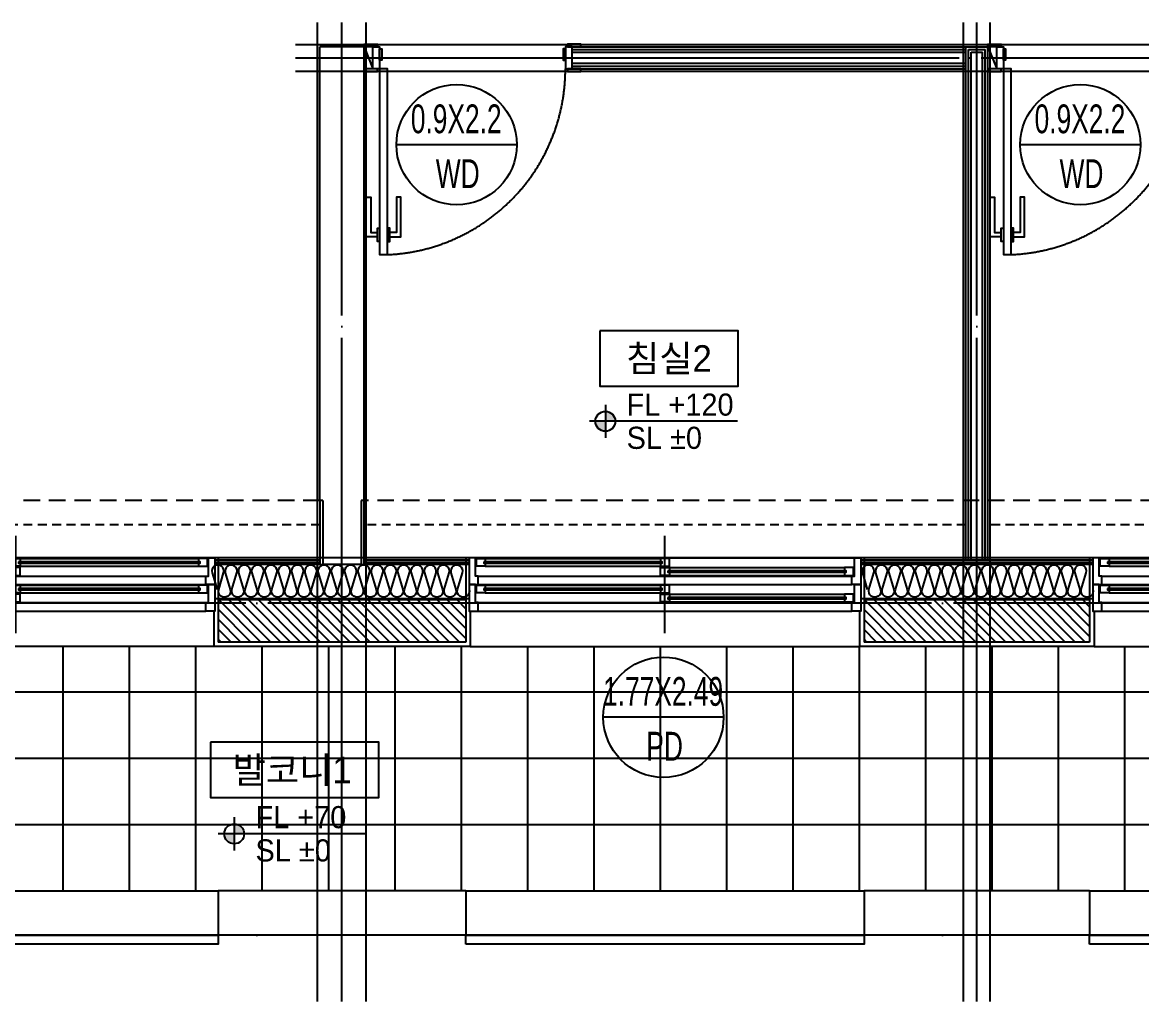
# Model space of a CAD drawing. Header units: millimetres. Extents: x -24416 to 92204, y -190080 to 23760.
# Drawn here: x 14515 to 19575, y 5502 to 9927 of the extents above; entities that cross this region are included whole.
import ezdxf
from ezdxf.enums import TextEntityAlignment as Align

# ---------------------------------------------------------------- set-up
doc = ezdxf.new("R2010")
doc.units = ezdxf.units.MM
doc.header["$LTSCALE"] = 50
for name, pattern in [('AUDIT_D_220706163347-0', [0]), ('CEN', [62, 60, -1, 0, -1]), ('H', [1.3, 0.8, -0.5]), ('HID', [2.3, 1.5, -0.8]), ('평면도(기준)$0$CENTER2', [16.25, 15, -0.5, 0.25, -0.5])]:
    doc.linetypes.add(name, pattern=pattern)
for name, color, linetype in [('A-레벨', 7, 'AUDIT_D_220706163347-0'), ('A-창호부호', 4, 'Continuous'), ('A_HAT', 8, 'Continuous'), ('CEN_CON', 1, 'CEN'), ('CEN_WALL', 12, 'CEN'), ('CONC', 2, 'Continuous'), ('dan1', 7, 'HID'), ('ELE3_CON', 7, 'Continuous'), ('ELE4', 4, 'Continuous'), ('FIN', 6, 'Continuous'), ('INS', 8, 'Continuous'), ('SINA-F-FRAME', 4, 'Continuous'), ('WAL', 3, 'Continuous'), ('WAL_DRY', 7, 'Continuous'), ('WIN', 4, 'Continuous'), ('X - 단위세대$0$ETC', 6, 'Continuous'), ('바닥타일', 8, 'Continuous'), ('실명', 3, 'AUDIT_D_220706163347-0'), ('실명박스', 7, 'AUDIT_D_220706163347-0'), ('커튼박스', 6, 'Continuous'), ('평면도(기준)$0$1.EC-F-DOOR', 4, 'Continuous'), ('평면도(기준)$0$1.EC-F-DOOR-F', 4, 'Continuous')]:
    doc.layers.add(name, color=color, linetype=linetype)
doc.layers.add('Defpoint', color=135, linetype='Continuous', plot=False)
doc.layers.add('MC', color=135, linetype='Continuous', plot=False)
doc.styles.add('HAUD01', font='Dotum.ttf')

# ---------------------------------------------------------------- blocks, each defined once
blk = doc.blocks.new('WIN_이중창_1800')
at = {"layer": 'Defpoint'}
for p, q in [((-15, 240), (-15, 0)), ((1785, 240), (1785, 0))]:
    blk.add_line(p, q, dxfattribs=at)
at = {"layer": 'WIN'}
blk.add_line((885, -100), (885, 340), dxfattribs=at)
at = {"layer": 'WIN', "color": 8}
for p, q in [((1742, 240), (28, 240)), ((1697, 237), (905, 237)), ((1730, 158), (40, 158)), ((865, 196), (73, 196)), ((865, 161), (73, 161)), ((1697, 202), (905, 202)), ((1730, 120), (40, 120)), ((1697, 117), (905, 117)), ((865, 76), (73, 76)), ((1697, 82), (905, 82)), ((1730, 38), (40, 38)), ((1730, 0), (40, 0)), ((865, 41), (73, 41))]:
    blk.add_line(p, q, dxfattribs=at)
at = {"layer": 'WIN'}
for points in [[(40, 158), (28, 158), (28, 240), (0, 240), (0, 120), (40, 120), (40, 158)], [(905, 216.5), (905, 202), (865, 202), (865, 237), (905, 237), (905, 222.5)], [(1704, 222.5), (1704, 216.5), (898, 216.5), (898, 222.5), (1704, 222.5)], [(1697, 216.5), (1697, 202), (1737, 202), (1737, 237), (1697, 237), (1697, 222.5)], [(1730, 158), (1742, 158), (1742, 240), (1770, 240), (1770, 120), (1730, 120), (1730, 158)], [(73, 175.5), (73, 161), (33, 161), (33, 196), (73, 196), (73, 181.5)], [(872, 181.5), (872, 175.5), (66, 175.5), (66, 181.5), (872, 181.5)], [(865, 175.5), (865, 161), (905, 161), (905, 196), (865, 196), (865, 181.5)], [(40, 38), (28, 38), (28, 120), (0, 120), (0, 0), (40, 0), (40, 38)], [(905, 96.5), (905, 82), (865, 82), (865, 117), (905, 117), (905, 102.5)], [(1704, 102.5), (1704, 96.5), (898, 96.5), (898, 102.5), (1704, 102.5)], [(1697, 96.5), (1697, 82), (1737, 82), (1737, 117), (1697, 117), (1697, 102.5)], [(1730, 38), (1742, 38), (1742, 120), (1770, 120), (1770, 0), (1730, 0), (1730, 38)], [(73, 55.5), (73, 41), (33, 41), (33, 76), (73, 76), (73, 61.5)], [(872, 61.5), (872, 55.5), (66, 55.5), (66, 61.5), (872, 61.5)], [(865, 55.5), (865, 41), (905, 41), (905, 76), (865, 76), (865, 61.5)]]:
    blk.add_lwpolyline(points, dxfattribs=at)
blk = doc.blocks.new('WIN_이중창_3300-2')
at = {"layer": 'Defpoint'}
for p, q in [((-15, 240), (-15, 0)), ((3285, 240), (3285, 0))]:
    blk.add_line(p, q, dxfattribs=at)
at = {"layer": 'WIN'}
for p, q in [((900, -100), (900, 340)), ((2370, -100), (2370, 340))]:
    blk.add_line(p, q, dxfattribs=at)
at = {"layer": 'WIN', "color": 8}
for p, q in [((3242, 240), (28, 240)), ((880, 237), (73, 237)), ((3197, 237), (2390, 237)), ((3230, 158), (40, 158)), ((880, 202), (73, 202)), ((2350, 196), (920, 196)), ((2350, 161), (920, 161)), ((3197, 202), (2390, 202)), ((3230, 120), (40, 120)), ((880, 117), (73, 117)), ((3197, 117), (2390, 117)), ((880, 82), (73, 82)), ((2350, 76), (920, 76)), ((3197, 82), (2390, 82)), ((3230, 38), (40, 38)), ((3230, 0), (40, 0)), ((2350, 41), (920, 41))]:
    blk.add_line(p, q, dxfattribs=at)
at = {"layer": 'WIN'}
for points in [[(40, 158), (28, 158), (28, 240), (0, 240), (0, 120), (40, 120), (40, 158)], [(73, 216.5), (73, 202), (33, 202), (33, 237), (73, 237), (73, 222.5)], [(887, 222.5), (887, 216.5), (66, 216.5), (66, 222.5), (887, 222.5)], [(880, 216.5), (880, 202), (920, 202), (920, 237), (880, 237), (880, 222.5)], [(2390, 216.5), (2390, 202), (2350, 202), (2350, 237), (2390, 237), (2390, 222.5)], [(3204, 222.5), (3204, 216.5), (2383, 216.5), (2383, 222.5), (3204, 222.5)], [(3197, 216.5), (3197, 202), (3237, 202), (3237, 237), (3197, 237), (3197, 222.5)], [(3230, 158), (3242, 158), (3242, 240), (3270, 240), (3270, 120), (3230, 120), (3230, 158)], [(920, 175.5), (920, 161), (880, 161), (880, 196), (920, 196), (920, 181.5)], [(2357, 181.5), (2357, 175.5), (913, 175.5), (913, 181.5), (2357, 181.5)], [(2350, 175.5), (2350, 161), (2390, 161), (2390, 196), (2350, 196), (2350, 181.5)], [(40, 38), (28, 38), (28, 120), (0, 120), (0, 0), (40, 0), (40, 38)], [(73, 96.5), (73, 82), (33, 82), (33, 117), (73, 117), (73, 102.5)], [(887, 102.5), (887, 96.5), (66, 96.5), (66, 102.5), (887, 102.5)], [(880, 96.5), (880, 82), (920, 82), (920, 117), (880, 117), (880, 102.5)], [(2390, 96.5), (2390, 82), (2350, 82), (2350, 117), (2390, 117), (2390, 102.5)], [(3204, 102.5), (3204, 96.5), (2383, 96.5), (2383, 102.5), (3204, 102.5)], [(3197, 96.5), (3197, 82), (3237, 82), (3237, 117), (3197, 117), (3197, 102.5)], [(3230, 38), (3242, 38), (3242, 120), (3270, 120), (3270, 0), (3230, 0), (3230, 38)], [(920, 55.5), (920, 41), (880, 41), (880, 76), (920, 76), (920, 61.5)], [(2357, 61.5), (2357, 55.5), (913, 55.5), (913, 61.5), (2357, 61.5)], [(2350, 55.5), (2350, 41), (2390, 41), (2390, 76), (2350, 76), (2350, 61.5)]]:
    blk.add_lwpolyline(points, dxfattribs=at)
blk = doc.blocks.new('insul1')
blk.add_lwpolyline([(0, 0.25, 1.344031), (0.35, 0.25), (0.2, 0.75, -1.344031), (0.55, 0.75), (0.4, 0.25)], format="xyb")
blk = doc.blocks.new('A$C3C3C21E6')
at = {"layer": '평면도(기준)$0$1.EC-F-DOOR'}
blk.add_lwpolyline([(70, -210), (70, -1049.6), (106, -1049.6), (106, -210), (70, -210)], dxfattribs=at)
at = {"layer": '평면도(기준)$0$1.EC-F-DOOR', "color": 8}
for points in [[(60, -969.6), (10, -969.6), (10, -789.6), (30, -789.6), (30, -949.6), (60, -949.6)], [(116.1, -969.6), (166.1, -969.6), (166.1, -789.6), (146.1, -789.6), (146.1, -949.6), (116.1, -949.6)]]:
    blk.add_lwpolyline(points, dxfattribs=at)
for points in [[(70, -929.6), (70, -989.6), (60, -989.6), (60, -929.6)], [(106, -929.6), (106, -989.6), (116, -989.6), (116, -929.6)]]:
    blk.add_lwpolyline(points, close=True, dxfattribs=at)
at = {"layer": '평면도(기준)$0$1.EC-F-DOOR', "color": 1, "linetype": '평면도(기준)$0$CENTER2', "ltscale": 6}
blk.add_arc((69.4, -209.7), 840.6, 272.4982, 359.9824, dxfattribs=at)
at = {"layer": '평면도(기준)$0$1.EC-F-DOOR-F'}
for points in [[(60, -110), (40, -110), (0, -110), (0, -98), (60, -98)], [(920, -110), (940, -110), (980, -110), (980, -98), (920, -98)], [(40, -110), (70, -110), (70, -210), (40, -210)], [(70, -120), (80, -120), (80, -170), (70, -170)], [(910, -120), (900, -120), (900, -170), (910, -170)], [(940, -110), (910, -110), (910, -210), (940, -210)], [(0, -222), (60, -222), (60, -210), (0, -210)], [(920, -222), (980, -222), (980, -210), (920, -210)]]:
    blk.add_lwpolyline(points, close=True, dxfattribs=at)
blk = doc.blocks.new('U-76A(기본)', base_point=(206307.1, 38575.4))
at = {"layer": 'A_HAT'}
h = blk.add_hatch(dxfattribs=at)
h.set_pattern_fill('ANSI31', color=256, scale=10, style=0)
h.paths.add_polyline_path([(209712.1, 40090.4), (208692.1, 40090.4), (208692.1, 39900.4), (209712.1, 39900.4)])
h = blk.add_hatch(dxfattribs=at)
h.set_pattern_fill('ANSI31', color=256, scale=10, style=0)
h.paths.add_polyline_path([(212072.1, 40090.4), (211512.1, 40090.4), (211512.1, 39900.4), (212072.1, 39900.4)])
h.paths.add_polyline_path([(212632.1, 40090.4), (212072.1, 40090.4), (212072.1, 39900.4), (212632.1, 39900.4)])
at = {"layer": '바닥타일'}
h = blk.add_hatch(dxfattribs=at)
h.set_pattern_fill('_USER', color=256, scale=300, double=1, pattern_type=0)
h.set_pattern_definition([(0, (0, 0), (0, 300), []), (90, (0, 0), (-300, 2e-14), [])])
edge = h.paths.add_edge_path()
edge.add_arc((218422.1, 40025.4), 690, 180.0011, 270.4126)
edge.add_line((218427.1, 39335.4), (218427.1, 38775.4))
edge.add_line((218427.1, 38775.4), (206432.1, 38775.4))
edge.add_line((206432.1, 38775.4), (206432.1, 39880.4))
edge.add_line((206432.1, 39880.4), (216782.1, 39880.4))
edge.add_line((216782.1, 39880.4), (216782.1, 40055.4))
edge.add_line((216782.1, 40055.4), (218422.1, 40055.4))
edge.add_line((218422.1, 40055.4), (218422.1, 40025.4))
edge.add_line((218422.1, 40025.4), (217732.1, 40025.4))
at = {"layer": 'CEN_CON'}
for p, q in [((212072.1, 38275.4), (212072.1, 42700.4)), ((206307.1, 38575.4), (220942.1, 38575.4))]:
    blk.add_line(p, q, dxfattribs=at)
at = {"layer": 'CEN_WALL'}
for p, q in [((209202.1, 38275.4), (209202.1, 42700.4)), ((212282.1, 42540.4), (207912.1, 42540.4)), ((206307.1, 40075.4), (216702.1, 40075.4))]:
    blk.add_line(p, q, dxfattribs=at)
at = {"layer": 'CONC'}
for p, q in [((211972.1, 40540.4), (211972.1, 42590.4)), ((211972.1, 42590.4), (212172.1, 42590.4)), ((212172.1, 40540.4), (212172.1, 42590.4)), ((211972.1, 40540.4), (211985.1, 40540.4)), ((211985.1, 40540.4), (211985.1, 40250.4)), ((212159.1, 40540.4), (212159.1, 40250.4)), ((212159.1, 40540.4), (212172.1, 40540.4)), ((211985.1, 40250.4), (212159.1, 40250.4)), ((208692.1, 38775.4), (209712.1, 38775.4)), ((208692.1, 38775.4), (208692.1, 38575.4)), ((209712.1, 38775.4), (209712.1, 38575.4)), ((211512.1, 38775.4), (212632.1, 38775.4)), ((211512.1, 38775.4), (211512.1, 38575.4)), ((212632.1, 38775.4), (212632.1, 38575.4)), ((208692.1, 38575.4), (209712.1, 38575.4)), ((211512.1, 38575.4), (212632.1, 38575.4))]:
    blk.add_line(p, q, dxfattribs=at)
at = {"layer": 'dan1'}
for points in [[(212172.1, 40540.4), (216122.1, 40540.4), (216122.1, 40715.4), (216392.1, 40715.4)], [(206432.1, 40540.4), (211972.1, 40540.4)]]:
    blk.add_lwpolyline(points, dxfattribs=at)
at = {"layer": 'ELE3_CON'}
for p, q in [((208692.1, 38775.4), (206892.1, 38775.4)), ((211512.1, 38775.4), (209712.1, 38775.4)), ((215932.1, 38775.4), (212632.1, 38775.4))]:
    blk.add_line(p, q, dxfattribs=at)
at = {"layer": 'ELE4'}
for p, q in [((208672.1, 39880.4), (206912.1, 39880.4)), ((211492.1, 39880.4), (209732.1, 39880.4)), ((212652.1, 39880.4), (215912.1, 39880.4))]:
    blk.add_line(p, q, dxfattribs=at)
at = {"layer": 'FIN'}
for p, q in [((208672.1, 40040.4), (208672.1, 39880.4)), ((209732.1, 40040.4), (209732.1, 39880.4)), ((211492.1, 40040.4), (211492.1, 39880.4)), ((212652.1, 40040.4), (212652.1, 39880.4)), ((208672.1, 39880.4), (209732.1, 39880.4)), ((211492.1, 39880.4), (212652.1, 39880.4))]:
    blk.add_line(p, q, dxfattribs=at)
at = {"layer": 'INS'}
for p, q in [((211972.1, 40250.4), (211972.1, 40540.4)), ((212172.1, 40540.4), (212172.1, 40250.4)), ((208677.1, 40250.4), (209727.1, 40250.4)), ((211497.1, 40250.4), (211972.1, 40250.4)), ((211985.1, 40250.4), (211972.1, 40250.4)), ((212172.1, 40250.4), (212159.1, 40250.4)), ((212172.1, 40250.4), (212647.1, 40250.4)), ((208677.1, 40095.4), (209727.1, 40095.4)), ((211497.1, 40095.4), (212647.1, 40095.4))]:
    blk.add_line(p, q, dxfattribs=at)
at = {"layer": 'MC'}
for p, q in [((209142.1, 38275.4), (209142.1, 42700.4)), ((209262.1, 38275.4), (209262.1, 42700.4)), ((211962.1, 38275.4), (211962.1, 42700.4)), ((212182.1, 38275.4), (212182.1, 42700.4)), ((212282.1, 42600.4), (207912.1, 42600.4)), ((212282.1, 42480.4), (206307.1, 42480.4)), ((206307.1, 40280.4), (216702.1, 40280.4))]:
    blk.add_line(p, q, dxfattribs=at)
at = {"layer": 'SINA-F-FRAME'}
for p, q in [((209152.1, 42590.4), (209112.1, 42490.4)), ((211972.1, 42590.4), (211932.1, 42490.4))]:
    blk.add_line(p, q, dxfattribs=at)
at = {"layer": 'WAL'}
for p, q in [((208692.1, 40090.4), (209712.1, 40090.4)), ((208692.1, 40090.4), (208692.1, 39900.4)), ((209712.1, 40090.4), (209712.1, 39900.4)), ((211512.1, 40090.4), (212632.1, 40090.4)), ((211512.1, 40090.4), (211512.1, 39900.4)), ((212632.1, 40090.4), (212632.1, 39900.4)), ((208692.1, 39900.4), (209712.1, 39900.4)), ((211512.1, 39900.4), (212632.1, 39900.4))]:
    blk.add_line(p, q, dxfattribs=at)
at = {"layer": 'WAL_DRY'}
for p, q in [((209152.1, 40270.4), (209152.1, 42590.4)), ((209252.1, 42590.4), (209152.1, 42590.4)), ((209164.6, 40270.4), (209164.6, 42577.9)), ((209239.6, 42577.9), (209164.6, 42577.9)), ((209177.1, 40270.4), (209177.1, 42565.4)), ((209227.1, 42565.4), (209177.1, 42565.4)), ((209227.1, 40270.4), (209227.1, 42565.4)), ((209239.6, 40270.4), (209239.6, 42577.9)), ((211032.1, 42590.4), (209252.1, 42590.4)), ((209252.1, 40270.4), (209252.1, 42590.4)), ((211032.1, 42577.9), (209252.1, 42577.9)), ((211032.1, 42565.4), (209252.1, 42565.4)), ((211032.1, 42515.4), (209252.1, 42515.4)), ((211032.1, 42502.9), (209252.1, 42502.9)), ((211032.1, 42490.4), (209252.1, 42490.4)), ((208677.1, 40270.4), (209727.1, 40270.4)), ((208677.1, 40260.4), (209727.1, 40260.4)), ((211497.1, 40270.4), (211972.1, 40270.4)), ((211497.1, 40260.4), (211972.1, 40260.4)), ((212172.1, 40270.4), (212647.1, 40270.4)), ((212172.1, 40260.4), (212647.1, 40260.4))]:
    blk.add_line(p, q, dxfattribs=at)
at = {"layer": 'X - 단위세대$0$ETC'}
for points in [[(208692.1, 38535.4), (208692.1, 38575.4), (206892.1, 38575.4), (206892.1, 38535.4), (208692.1, 38535.4)], [(211512.1, 38535.4), (211512.1, 38575.4), (209712.1, 38575.4), (209712.1, 38535.4), (211512.1, 38535.4)], [(215932.1, 38535.4), (215932.1, 38575.4), (212632.1, 38575.4), (212632.1, 38535.4), (215932.1, 38535.4)]]:
    blk.add_lwpolyline(points, dxfattribs=at)
at = {"layer": '커튼박스', "linetype": 'H'}
for p, q in [((206432.1, 40430.4), (209152.1, 40430.4)), ((209252.1, 40430.4), (211972.1, 40430.4)), ((212172.1, 40430.4), (216392.1, 40430.4))]:
    blk.add_line(p, q, dxfattribs=at)
at = {"layer": 'INS', "xscale": 150, "yscale": 150, "zscale": 150, "row_count": 1, "row_spacing": 0, "column_spacing": 60}
for p, column_count in [((208677.1, 40100.4), 17), ((211497.1, 40100.4), 19)]:
    blk.add_blockref('insul1', p, dxfattribs=dict(at, column_count=column_count))
at = {"layer": 'SINA-F-FRAME', "xscale": -1}
for p in [(209152.1, 42700.4), (211972.1, 42700.4)]:
    blk.add_blockref('A$C3C3C21E6', p, dxfattribs=at)
at = {"layer": 'WIN'}
for name, p in [('WIN_이중창_1800', (206907.1, 40040.4)), ('WIN_이중창_1800', (209727.1, 40040.4)), ('WIN_이중창_3300-2', (212647.1, 40040.4))]:
    blk.add_blockref(name, p, dxfattribs=at)
blk = doc.blocks.new('A$C4D377245')
at = {"layer": 'A-창호부호'}
blk.add_line((675.4, 345), (14.6, 345), dxfattribs=at)
blk.add_circle((345, 345), 330.4, dxfattribs=at)
blk = doc.blocks.new('A$Cb33ca4a3')
at = {"layer": 'A-레벨'}
h = blk.add_hatch(color=256, dxfattribs=at)
h.paths.add_polyline_path([(17150.7, -15680.6), (17150.7, -15635.6), (17105.7, -15635.6, 0.414214)])
h.paths.add_polyline_path([(17150.7, -15590.6), (17150.7, -15635.6), (17195.7, -15635.6, 0.414214)])
h = blk.add_hatch(color=256, dxfattribs=at)
h.paths.add_polyline_path([(15472.7, -17545), (15472.7, -17500), (15427.7, -17500, 0.414214)])
h.paths.add_polyline_path([(15472.7, -17455), (15472.7, -17500), (15517.7, -17500, 0.414214)])
for p, q in [((17150.7, -15560.6), (17150.7, -15710.6)), ((17748.4, -15635.6), (17078.7, -15635.6)), ((15472.7, -17425), (15472.7, -17575)), ((16070.4, -17500), (15400.7, -17500))]:
    blk.add_line(p, q, dxfattribs=at)
for centre in [(17150.7, -15635.6), (15472.7, -17500)]:
    blk.add_circle(centre, 45, dxfattribs=at)
at = {"layer": 'A-레벨', "color": 4, "style": 'HAUD01'}
for s, p in [('FL +120', (17246.7, -15610)), ('SL %%P0', (17246.7, -15760.2)), ('FL +70', (15568.8, -17474.4)), ('SL %%P0', (15568.8, -17624.6))]:
    blk.add_text(s, height=100, dxfattribs=at).set_placement(p)

msp = doc.modelspace()

# ---------------------------------------------------------------- linework, layer by layer
at = {"layer": '실명박스'}
for points in [[(17126.3, 8533.9), (17126.3, 8283.9), (17751.6, 8283.9), (17751.6, 8533.9)], [(15365.1, 6673.9), (15365.1, 6423.9), (16127.1, 6423.9), (16127.1, 6673.9)]]:
    msp.add_lwpolyline(points, close=True, dxfattribs=at)

# ---------------------------------------------------------------- block references
at = {"xscale": -1}
msp.add_blockref('U-76A(기본)', (21725, 5802.1), dxfattribs=at)
at = {"layer": 'A-창호부호'}
msp.add_blockref('A$Cb33ca4a3', (0, 23760), dxfattribs=at)
at = {"layer": 'A-창호부호', "xscale": 0.8231884058332071, "yscale": 0.8231884058332071, "zscale": 0.8231884058332071}
for p in [(16194.1, 9090.5), (19014.1, 9090.5), (17129.4, 6503.1)]:
    msp.add_blockref('A$C4D377245', p, dxfattribs=at)

# ---------------------------------------------------------------- texts
at = {"layer": 'A-창호부호', "color": 6, "style": 'HAUD01', "width": 0.7}
for s, p in [('0.9X2.2', (16476.4, 9491.3)), ('0.9X2.2', (19296.4, 9491.3)), ('WD', (16483.3, 9243.6)), ('WD', (19303.3, 9243.6)), ('1.77X2.49', (17411.8, 6903.9)), ('PD', (17418.6, 6656.2))]:
    msp.add_text(s, height=130, dxfattribs=at).set_placement(p, align=Align.MIDDLE)
at = {"layer": '실명', "style": 'HAUD01'}
for s, p in [('침실2', (17437.9, 8410.7)), ('발코니1', (15734.4, 6549.8))]:
    msp.add_text(s, height=120, dxfattribs=at).set_placement(p, align=Align.MIDDLE)

doc.saveas('drawing.dxf')
